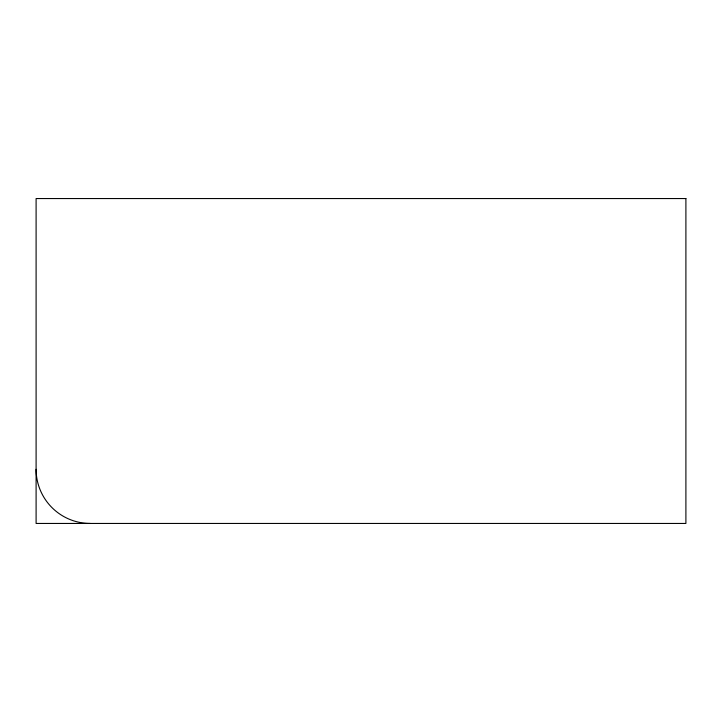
<?xml version="1.0" encoding="UTF-8"?>
<svg xmlns="http://www.w3.org/2000/svg" width="722" height="722" viewBox="0 0 722 722"><rect width="100%" height="100%" fill="white"/><g stroke="black" fill="none" stroke-linecap="round" stroke-linejoin="round"><path stroke-width="1.08" d="M90.25 523.45A54.15 54.15 0 0 1 36.1 469.3M685.9 198.55L36.1 198.55L36.1 523.45L685.9 523.45L685.9 198.55"/></g></svg>
